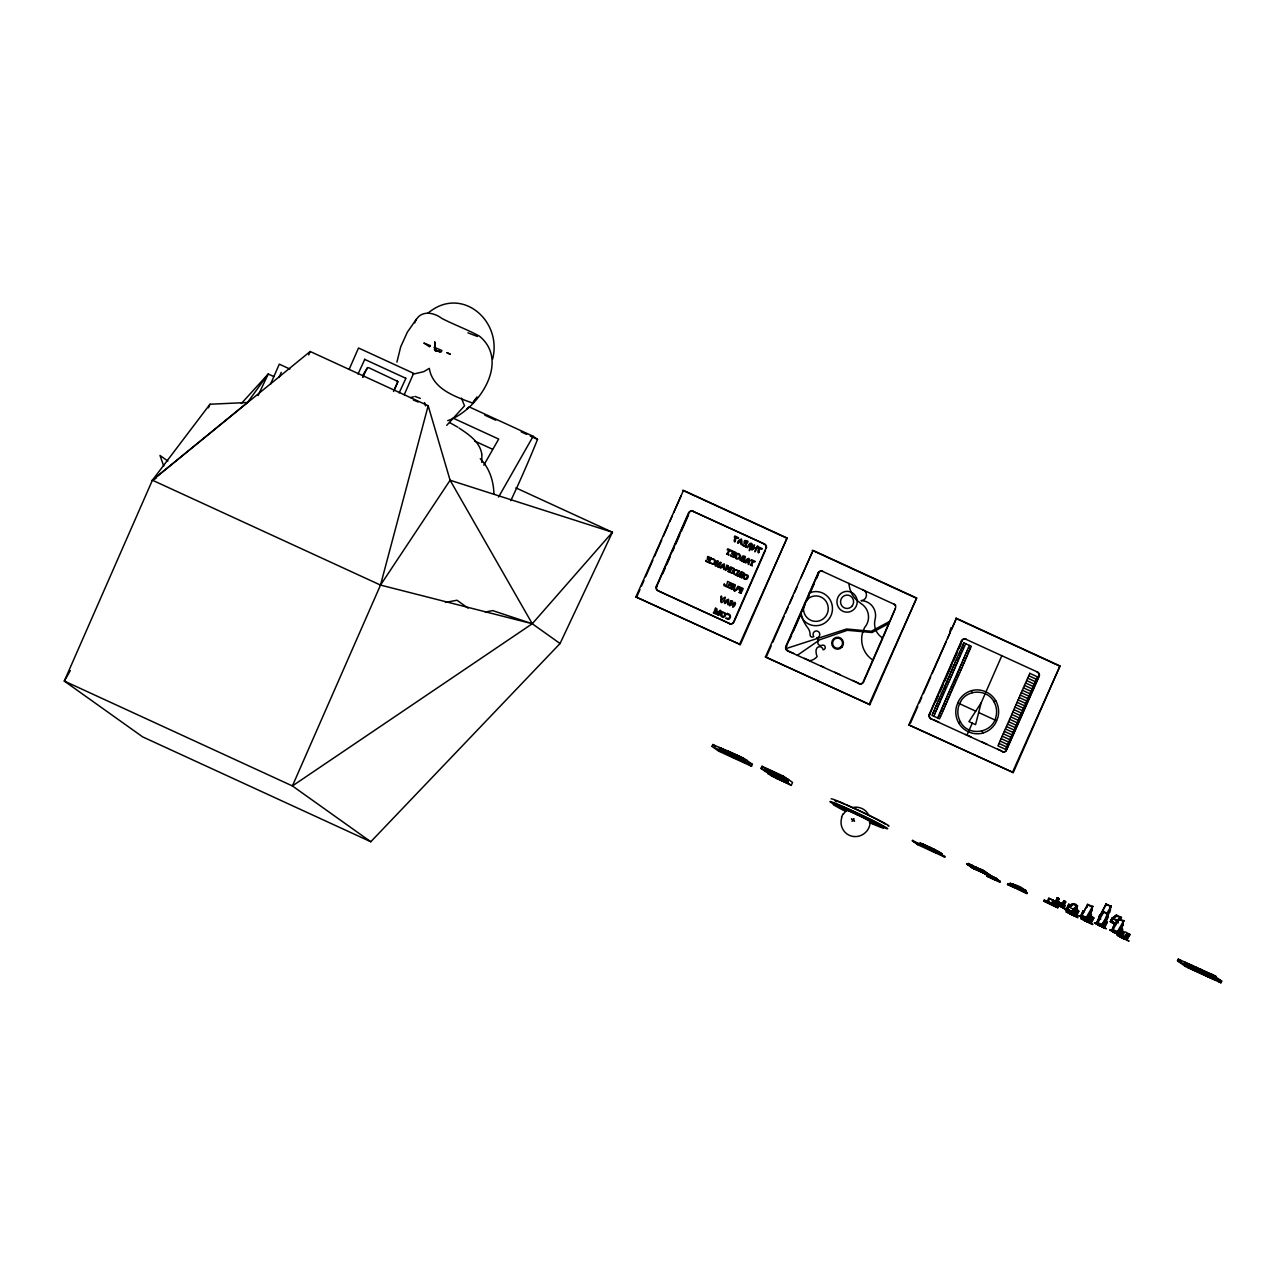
<?xml version="1.0" encoding="UTF-8"?>
<svg xmlns="http://www.w3.org/2000/svg" width="1286" height="1286" viewBox="0 0 1286 1286"><rect width="100%" height="100%" fill="white"/><g stroke="black" fill="none" stroke-linecap="round" stroke-linejoin="round"><path stroke-width="1.5" d="M803.605 606.638L803.509 609.966A12.747 12.41 -85.9 0 0 819.198 620.897A12.747 12.41 -85.9 0 0 827.027 603.086A12.747 12.41 -85.9 0 0 808.605 598.328L804.538 603.455M492.618 359.132C502.617 320.182 460.806 284.929 427.708 313.398M1066.962 909.507C1067.718 906.517 1073.408 900.345 1077.507 905.939M1067.251 909.572L1074.131 912.497M1066.866 910.456L1068.28 906.984L1072.363 904.733M1072.572 911.774L1072.878 911.018L1071.592 912.513L1073.874 914.089L1077.234 908.334L1074.453 914.057M1087.667 904.508L1081.14 916.548L1087.795 904.556M1082.394 917.095C1087.602 925.229 1096.637 901.984 1086.525 918.204M1087.409 916.95L1086.718 919.619L1090.319 914.073L1087.699 919.892L1086.927 919.506M1097.633 923.252L1103.533 912.224M1097.505 922.48L1097.199 923.364M1100.302 914.973L1099.884 915.953L1106.121 904.653M1102.038 924.779C1103.147 926.659 1102.086 925.679 1098.63 924.939M1102.922 924.457L1102.616 925.534L1103.083 924.152M1110.847 920.985L1113.129 921.708M1110.429 921.628L1111.988 918.156L1116.505 915.053L1112.165 918.429L1110.895 921.966L1111.715 919.394M1113.001 929.682C1110.107 933.749 1121.971 911.822 1117.936 921.242A4.485 0.964 -65.3 0 1 1118.032 922.818M1114.882 932.591C1122.871 934.07 1112.728 930.003 1113.017 930.373M481.784 462.381L481.864 454.553M397.133 380.801L397.776 381.878L393.5 391.491M1067.075 909.089L1072.315 911.887M1110.879 921.001L1111.554 920.069L1111.233 921.274M1117.1 932.784L1117.405 931.482M435.858 349.985C435.279 348.667 435.809 352.284 435.15 348.345L435.295 350.66L434.395 349.39M853.165 819.777L854.563 821.111L851.412 818.973L852.939 820.066L853.904 818.635L852.071 821.4M1086.172 917.706L1092.827 906.132L1091.846 908.784A4.774 1.029 -65.3 0 1 1091.878 910.745L1090.721 912.899L1091.557 910.954A4.485 0.964 -65.3 0 0 1091.541 909.106L1092.296 906.743M1106.33 920.069C1110.863 915.053 1095.254 935.131 1106.362 919.892M1102.697 913.783L1103.693 911.131L1097.151 922.367L1102.118 924.65L1108.628 913.414L1107.68 916.066A4.774 1.029 -65.3 0 1 1107.712 918.027L1107.407 918.365A4.485 0.964 -65.3 0 0 1107.375 916.388L1108.259 913.896L1102.022 924.988M1109.561 912.385L1109.995 911.629L1108.966 912.321M1105.944 903.962L1110.927 906.26L1109.963 908.816A4.485 0.964 -65.3 0 1 1109.995 910.665L1110.3 910.472A4.774 1.029 -65.3 0 0 1110.284 908.511M1121.649 927.286L1122.212 926.965M1122.951 923.091A4.774 1.029 -65.3 0 1 1122.967 925.052L1122.357 926.338L1122.662 925.373A4.485 0.964 -65.3 0 0 1122.63 923.396L1123.305 921.146M1069.695 911.887L1072.411 913.012L1067.991 910.89L1072.122 913.108M1072.62 910.504L1072.219 912.915L1070.772 912.513M1087.297 917.127L1087.217 917.979M1087.409 917.416L1086.927 917.4M1098.051 922.303L1096.685 924.071M1114.062 923.686C1111.49 923.187 1114.415 920.969 1111.088 921.242L1116.055 923.525M1116.312 916.018L1121.119 917.77L1119.801 920.004M1116.987 922.255L1115.476 923.959M1116.682 920.872L1121.456 917.336L1120.122 919.844M1110.991 920.053L1111.683 919.41L1111.249 920.824M1115.959 923.01L1116.328 921.789M1075.739 910.07A4.774 1.029 -65.3 0 0 1076.221 908.446L1077.62 905.907L1072.637 909.749M1100.318 914.507L1099.884 916.114L1103.227 911.372M1101.957 925.052L1102.423 925.759M1086.943 917.706C1088.679 919.554 1078.745 916.339 1084.468 918.831M1111.458 920.326L1110.268 921.564L1115.701 923.862M1112.76 929.505L1112.438 930.775M1121.874 926.804L1117.582 932.848L1118.354 931.643M397.76 382.055L394.464 389.674M396.924 362.105L400.685 346.866L407.308 332.254L416.326 319.266M1086.927 918.429L1086.188 921.403L1087.072 917.915M981.17 702.831L975.544 724.645L968.969 721.623L981.17 702.831L1001.858 655.651M370.786 841.751L292.404 785.939L380.511 585.082L428.174 405.733L310.199 351.496L152.407 480.208L64.3 681.066L142.666 736.894L370.786 841.751L560.053 643.53L612.425 532.243L515.895 487.876M1073.874 914.089L1066.399 910.118L1067.589 908.189M1072.058 911.292L1073.006 910.52M1086.204 917.497L1086.011 918.654L1084.725 918.075M1097.151 922.367L1097.617 923.509M1117.293 931.787L1117.212 933.138L1118.177 931.466M1067.734 908.993L1067.573 907.964M1087.088 918.3C1081.076 919.844 1082.989 911.211 1080.69 916.725L1088.245 920.535M1100.559 915.005L1100.687 914.362M1103.163 924.972L1103.002 924.152M1116.923 922.528L1116.65 921.789M1112.937 929.907L1118.868 918.654M1122.453 938.041L1124.398 931.964C1133.03 931.98 1116.409 946.223 1127.018 933.17M435.488 349.326L435.761 350.274M1122.935 923.091L1123.932 920.422L1117.389 931.675L1112.406 929.376M1075.048 911.147A4.485 0.964 -65.3 0 1 1074.566 912.176L1074.791 912.24A4.774 1.029 -65.3 0 0 1075.305 911.147M1082.137 915.294L1081.317 917.127L1083.053 910.729L1080.417 916.548C1096.508 924.489 1076.382 914.105 1085.271 919.056M1117.855 932.028L1117.421 933.073L1115.83 932.543M1116.103 922.158L1116.795 920.76M1081.912 915.31L1081.671 915.97M1105.301 906.212L1106.233 903.56L1099.851 915.937M1110.268 908.511L1111.265 905.858L1106.49 913.992M1116.168 916.323L1116.425 915.536M1117.791 933.845L1118.418 931.241L1116.987 933.411L1119.254 934.986L1111.779 931.016L1112.358 929.794M208.396 407.823L209.972 404.238L247.491 402.502L268.227 374.001L273.693 376.509M270.43 384.369L279.303 364.163L289.848 369.018M278.998 377.537L281.264 372.361M308.688 354.936L310.199 351.496M349.133 369.404L358.521 347.992L413.626 373.326L404.238 394.738M358.022 374.001L364.822 359.308M399.142 392.905L405.942 378.213M635.879 596.929L683.493 490.368L787.096 537.998L740.334 644.607L635.879 596.929L740.334 644.607M636.731 596.977L639.962 589.631M641.569 585.95L643.981 580.436M645.604 576.771L652.854 560.214M654.461 556.549L661.727 540.007M663.335 536.326L668.173 525.299M669.781 521.618L672.208 516.104M673.816 512.423L681.082 495.882M733.583 622.681A3.344 3.263 -85.9 0 1 729.709 623.63L657.95 590.804A3.344 3.263 -85.9 0 1 656.31 586.368L688.524 512.953A3.344 3.263 -85.9 0 1 692.832 511.265L764.607 544.091A3.344 3.263 -85.9 0 1 766.231 548.511M693.25 511.298A3.344 3.263 -85.9 0 0 688.942 512.985L656.744 586.4A3.344 3.263 -85.9 0 0 658.368 590.837L729.709 623.63M662.804 573.588L665.216 568.074M666.823 564.409L670.054 557.063M672.465 551.565L674.073 547.884M675.68 544.219L679.715 535.04M681.323 531.375L688.573 514.85M709.454 562.85L705.757 561.307C704.921 557.995 708.859 565.277 709.1 559.957C705.95 559.844 707.043 557.304 709.213 559.699L710.065 557.786L707.364 557.497L707.879 556.468L711.512 558.14M718.086 561.307C716.382 557.61 711.319 572.19 719.951 563.236L717.62 566.756M719.308 567.383L717.668 566.628M726.574 554.057L728.632 554.845M726.735 565.277L728.423 565.904M727.892 571.482L729.58 572.109M733.952 557.449L730.319 555.793C729.483 552.482 733.406 559.748 733.663 554.427C730.496 554.266 731.605 551.807 733.776 554.17L734.611 552.257L732.055 552.032L732.441 550.938L736.074 552.61L733.84 557.24M729.869 572.399L732.104 567.753M713.328 612.908L715.386 613.695M715.386 608.198L716.784 608.68L716.8 613.245L720.176 610.239C722.539 609.757 718.954 617.601 717.797 614.804M731.943 573.186L729.934 572.27M734.017 568.476L730.641 566.917L726.156 569.232L728.197 565.969M746.218 547.097C743.967 544.026 752.39 540.763 744.626 540.538L744.112 541.583L746.796 541.856L745.96 543.785C743.79 541.406 742.681 543.865 745.848 544.042C745.591 549.363 741.668 542.081 742.504 545.393L747.471 547.675C753.918 538.77 744.932 560.792 752.535 544.396C749.32 540.554 749.143 546.952 746.282 546.968M741.829 561.082L745.912 562.963L746.571 561.307L748.388 562.143M737.135 575.581C740.736 576.401 738.855 568.862 743.951 573.042M739.209 570.871L734.627 569.714A2.572 2.492 -85.9 0 0 733.808 570.405L733.165 572.559A2.347 2.283 -85.9 0 0 733.856 574.006L738.405 576.321L741.475 575.003L740.045 576.916M732.023 589.133L728.326 587.589C727.49 584.294 731.429 591.56 731.67 586.239C728.503 586.078 729.612 583.619 731.798 585.982L732.634 584.069L729.934 583.78L730.464 582.751L734.097 584.423L731.847 589.052M744.047 562.111C754.464 549.636 746.539 574.36 748.436 559.49L746.78 561.082L748.404 561.837M739.804 576.964L741.893 577.768M731.011 600.691L732.715 601.301M750.285 564.972L752.342 565.76M739.064 592.524L741.154 593.328M734.033 621.942L765.427 550.36M739.482 644.559L787.096 537.998M765.443 656.953L813.057 550.392L916.661 598.022L869.883 704.648L765.443 656.953L869.883 704.648M766.295 657.017L771.134 645.99M772.741 642.309L784.026 616.573M785.633 612.892L788.061 607.378M789.668 603.697L792.899 596.35M794.507 592.669L796.934 587.155M800.953 577.977L812.254 552.241M862.504 589.567L864.787 590.869A5.658 5.498 -85.9 0 1 861.041 600.675A14.918 14.516 -85.9 0 1 875.107 619.322A16.686 16.236 -85.9 0 0 875.252 628.34L876.634 631.699A16.686 16.236 -85.9 0 0 882.839 638.065L863.581 681.966A3.344 3.263 -85.9 0 1 859.273 683.654L787.498 650.829A3.344 3.263 -85.9 0 1 785.875 646.408L818.073 572.977A3.344 3.263 -85.9 0 1 822.397 571.289L822.815 571.322A3.344 3.263 -85.9 0 0 818.507 573.009L786.293 646.44A3.344 3.263 -85.9 0 0 787.932 650.861M789.942 639.126L791.549 635.445M793.173 631.78L800.406 615.255M802.03 611.589L805.245 604.243M806.852 600.578L809.264 595.064M810.871 591.399L814.102 584.053M816.514 578.555L818.121 574.874M859.273 683.654L858.855 683.622A3.344 3.263 -85.9 0 0 863.163 681.934L895.361 608.519A3.344 3.263 -85.9 0 0 893.738 604.082L822.397 571.289M883.562 636.425L895.361 608.519M869.031 704.583L916.661 598.022M908.816 724.886L956.43 618.325L1060.018 665.955L1013.255 772.564L908.816 724.886L1013.255 772.564M910.472 723.102L917.722 706.561M919.329 702.879L921.757 697.366M923.364 693.684L930.63 677.143M932.237 673.478L945.949 642.228M947.557 638.547L949.968 633.034M951.592 629.352L956.43 618.325M1006.215 750.96A3.344 3.263 -85.9 0 1 1002.646 751.587L930.871 718.761A3.344 3.263 -85.9 0 1 929.248 714.325L961.446 640.91A3.344 3.263 -85.9 0 1 965.77 639.222L966.188 639.255A3.344 3.263 -85.9 0 0 961.88 640.942L929.665 714.357A3.344 3.263 -85.9 0 0 931.305 718.794M935.726 701.545L938.153 696.031M939.761 692.366L942.976 685.02M944.583 681.355L951.833 664.83M953.44 661.165L957.475 651.986M959.083 648.321L961.494 642.807M933.813 716.238L965.641 643.691M937.607 717.99L969.435 645.427M966.976 735.19L972.264 723.134M1006.536 749.867L1038.734 676.436A3.344 3.263 -85.9 0 0 1037.111 672.015L1037.529 672.048A3.344 3.263 -85.9 0 1 1039.168 676.468L1006.536 749.867A3.344 3.263 -85.9 0 1 1002.212 751.554L1002.646 751.587M1012.403 772.516L1060.018 665.955M435.713 349.905L435.311 350.628L441.178 351.946L441.87 350.483L434.17 347.22M1072.476 911.581C1073.247 914.973 1061.786 906.485 1072.604 913.076L1076.077 907.514C1074.099 914.812 1070.466 915.616 1075.241 907.707L1076.945 908.752L1075.241 907.707M1081.574 915.793L1080.851 916.789M258.1 395.525L268.227 374.001L241.302 403.563M711.962 746.394L712.846 744.514L745.735 759.624L752.374 764.366L751.49 766.247L718.601 751.12L711.962 746.394L744.835 761.521L751.49 766.247M744.835 761.521L745.735 759.624M761.007 768.385L761.987 766.295L783.158 776.021L787.611 779.187L786.614 781.277L765.443 771.552L761.007 768.385L782.177 778.126L786.614 781.277M773.513 773.931L784.026 779.605L768.305 772.661L769.285 770.571L771.52 771.68M775.796 775.86C784.251 779.171 765.17 771.6 772.066 773.449M771.761 774.076L774.156 774.429M776.696 778.544L770.844 775.378L788.013 783.479L776.696 778.544L777.387 777.082M777.757 776.84L778.737 776.39L776.262 775.072L777.226 775.362M787.579 783.399L787.98 782.547L777.082 777.708L778.914 777.58M778.062 776.214L781.711 777.516M782.177 778.126L783.158 776.021M780.57 779.123L788.27 781.92M788.431 779.509L792.578 782.467L791.195 785.392L787.048 782.435L788.431 779.509L779.734 775.506M843.359 809.698L843.857 808.653L847.072 810.325L846.574 811.37L841.173 808.46L840.144 807.753L840.851 806.563L842.282 807.013L841.639 808.733M840.594 808.058L841.076 807.013L845.77 809.167M844.355 809.071L844.854 808.026L851.107 811L840.144 807.753M847.876 810.566L856.749 814.585L857.248 813.524M866.041 819.021L866.539 817.976L864.497 817.237L876.779 823.747L872.776 822.284L872.278 823.345L876.489 824.664L861.507 816.819L862.006 815.774L876.988 823.619L869.095 820.42M870.059 821.031L870.558 819.986L867.455 818.716M873.274 822.718L873.773 821.674L869.818 819.954M874.85 824.342L875.493 822.638L871.072 820.661M939.359 852.457L944.712 857.119L917.995 844.822L912.337 840.803L941.432 853.679M917.995 844.822L912.642 840.176M924.521 845.834L921.387 844.532L935.999 851.461L928.203 846.51L931.98 849.467L942.14 853.888L919.361 843.873L937.526 853.148L933.073 851.461L919.506 843.986M921.708 844.613L922.11 843.777M927.56 847.667L926.917 846.156M934.359 850.432L934.745 849.58L927.785 846.445M938.185 851.348L942.043 854.097M938.941 851.895L928.106 846.718M944.712 857.119L939.069 853.084L939.6 852.071M940.195 852.779L919.86 842.828L924.634 845.465M966.686 863.983L984.224 871.522L966.686 863.983L972.12 867.857L994.689 877.936M968.262 863.485L975.624 868.404L968.262 863.485L967.763 864.53L972.827 868.13L998.29 879.849M968.985 865.092L969.483 864.047M970.174 865.639L970.657 864.594L977.473 868.87M972.168 865.285L971.669 866.33M972.12 867.857L989.657 875.412M973.02 866.555L974.225 866.86L973.293 866.459M980.752 871.249L976.058 867.343L972.2 866.169M972.827 868.13L973.325 867.085M974.049 868.709L974.547 867.648M975.142 867.214L981.829 870.686M975.656 868.179L976.058 867.343M975.238 869.24L975.929 867.777M977.296 868.757L976.653 869.883M978.807 868.516L976.01 867.487M979.482 869.915L979.98 868.87L981.475 869.561L992.808 877.647L992.326 878.692L987.198 874.512L994.383 879.64L995.251 877.679L999.897 881.649M979.98 869.995L980.061 868.934L994.576 879.222M980.671 870.767L981.475 869.561M981.829 872.021L985.848 874.464L986.539 873.162L985.044 872.471L984.626 873.58M982.166 871.152L982.649 870.108L983.886 870.67L988.95 874.271L988.452 875.316M982.97 871.779L983.886 870.67M984.015 871.651L982.986 870.895L984.835 872.021M985.751 874.4L986.249 873.355L987.744 874.046L987.069 876.313L1000.138 881.81M986.266 874.464L999.704 880.846M987.262 874.834L987.712 873.708L982.649 870.108M989.255 876.264L989.802 874.978L996.57 879.367L989.802 874.978M990.284 876.12L989.255 875.38L990.381 875.911M991.313 875.67L990.815 876.73L991.393 875.734M991.233 876.907L990.734 877.952M992.165 876.939L993.531 876.875M992.342 877.068L993.371 877.261M993.499 879.27L979.964 869.143L972.152 865.542M996.136 878.306L991.297 875.943M995.878 880.331L996.441 879.158M996.586 878.627L992.696 876.763M1024.106 891.487L1009.462 884.43C1011.986 882.26 1026.951 889.092 1025.151 891.889M1009.462 884.43L1010.571 883.209M1010.105 884.848L1010.057 883.177M1009.976 884.463L1011.021 884.864L1011.616 883.611M1011.117 885.411L1011.712 884.157L1010.683 883.578M1011.021 884.864L1012.516 885.491L1013.111 884.238L1017.547 886.633M1012.645 886.199L1013.239 884.945M1012.516 885.491L1014.349 886.311L1014.943 885.057M1014.349 886.311L1016.406 887.244L1017.001 885.99M1025.681 892.05L1018.544 888.24L1019.139 886.986M1018.721 889.124L1019.3 887.87M1020.618 889.237L1021.197 887.983M1020.762 890.057L1021.357 888.803L1026.276 890.78M1022.466 890.169L1023.061 888.915M1023.994 890.957L1024.588 889.703M1025.087 891.552L1025.681 890.298M1049.553 902.788L1047.206 901.406L1048.685 898.255L1055.549 901.422L1048.685 898.255M1047.206 901.406L1048.186 901.663L1049.665 898.528M1057.253 898.142L1058.941 899.171L1057.253 898.142L1054.166 905.055L1051.627 903.254L1053.105 900.104M1054.07 904.556L1057.381 897.628L1059.246 898.769L1056.529 904.54L1055.758 904.171L1058.249 898.85M1058.073 897.933L1055.356 903.704M1057.381 897.628L1058.555 898.448L1055.758 904.171M1063.827 901.164L1065.531 902.193L1063.827 901.164L1061.255 906.405L1063.956 900.65L1061.898 906.984L1057.028 904.749L1057.783 903.367L1056.642 902.756L1057.494 901.357L1062.541 904.058M1058.426 902.033L1057.43 901.486L1062.059 903.608M1058.683 904.106L1058.073 905.392L1063.924 908.334L1065.081 905.505L1063.795 904.846L1065.017 905.617M1059.455 902.836L1060.693 903.608M1064.519 901.486L1061.947 906.726M1063.104 907.562L1062.332 907.193L1064.84 901.888M1062.413 907.241L1065.13 901.47L1063.956 900.65M1062.943 907.627L1065.821 901.791L1064.647 900.972M1068.666 904.685L1070.37 905.73L1068.666 904.685L1066.078 909.941L1068.795 904.171L1066.866 910.311M1070.177 912.24L1068.65 910.761L1071.752 912.144M1070.225 910.568L1068.875 913.446L1070.933 910.89M1071.945 914.7L1070.129 913.751L1074.421 915.359L1069.566 913.767M1071.881 912.851L1072.653 911.501M1074.373 915.712L1069.775 913.221L1072.09 914.201M1076.189 910.167L1072.813 914.523M1074.003 913.687L1076.253 908.43M1073.505 915.536L1070.82 913.751M1077.009 909.877L1078.166 910.713L1076.141 916.789L1078.858 911.035L1077.7 910.199L1074.228 915.761L1072.62 914.925M1077.7 910.199L1074.983 915.97M1082.812 918.236L1080.77 916.564M1085.046 918.702L1086.783 919.619L1084.002 917.931M1084.693 916.918L1083.407 919.86M1087.024 921.242L1089.338 922.223L1083.809 920.31M1087.024 921.065L1084.5 920.487L1089.146 922.625L1092.618 917.063L1089.29 922.56M1086.107 921.323L1084.693 920.085M1088.085 920.342L1091.493 914.893L1088.776 920.663M1087.747 921.387L1089.146 922.625M1086.863 921.564L1085.062 920.615L1088.776 921.966M1091.927 916.741L1093.791 917.882L1091.075 923.653L1090.303 923.284L1093.486 918.3L1091.798 917.256M1090.383 923.332L1093.791 917.882M1100.318 915.616L1099.128 916.436L1100.527 914.282M1099.739 916.838L1100.109 915.246L1099.128 916.436M1096.926 924.136L1098.871 917.995L1096.154 923.766L1102.215 926.836M1097.89 921.773L1096.524 924.007L1104.079 927.817M1096.99 924.329L1097.697 922.528M1098.019 924.763L1098.935 924.586M1098.646 925.502L1098.067 924.763L1100.286 925.695M1101.266 925.663L1103.501 927.158L1106.137 921.339L1102.665 926.901L1098.678 925.325M1105.446 921.017L1106.603 921.853L1103.822 927.56M1104.594 927.929L1107.294 922.158L1106.137 921.339M1115.959 924.714L1112.133 922.528M1111.94 931.08L1114.158 925.02L1111.442 930.791L1117.55 933.7L1115.573 933.138M1112.261 931.353L1114.03 925.534M1114.624 923.541L1115.589 924.216L1116.666 922.014M1112.406 931.418L1112.985 930.196M1114.415 932.189L1113.322 931.771L1118.145 933.523L1114.223 931.627L1115.669 932.864M1113.901 932.527L1111.86 930.855M1117.229 933.7L1121.424 928.363L1118.707 934.134L1120.604 928.572L1122.308 929.601L1119.881 934.954L1122.598 929.199L1120.733 928.042M1119.109 934.584L1122.308 929.601M1119.19 934.649L1122.598 929.199M1118.9 936.176L1121.537 930.357L1123.385 931.498L1120.685 937.269L1125.33 939.262L1128.803 933.7L1126.086 939.455M1122.228 930.678L1119.511 936.433M1121.537 930.357L1122.694 931.177L1119.913 936.899L1125.523 938.86L1120.878 936.722L1122.292 937.96M1123.932 938.024L1125.33 939.262M1124.607 939.037L1121.633 937.012M1129.976 934.52L1126.568 939.97L1129.976 934.52L1128.111 933.379M1177.494 960.835L1210.544 975.929L1211.332 974.258L1212.939 975.013L1221.668 981.073L1220.88 982.793L1185.499 966.509L1177.494 960.835L1178.281 959.115L1215.527 976.09L1215.447 978.26M1179.149 961.494L1179.937 959.822M1185.306 966.413L1186.094 964.725M1187.814 967.667L1188.602 965.979M1198.665 970.448L1214.772 979.578L1189.293 967.86L1190.08 966.188M1191.64 969.355L1192.508 965.497L1193.215 966.011M1193.762 970.158L1195.337 966.815L1196.044 967.313M1200.208 971.091L1200.995 969.403L1201.703 969.917M1206.686 976.106L1207.474 974.418M1207.393 976.604L1208.261 972.746M1209.563 974.74L1209.178 975.576L1183.683 963.857L1189.293 967.86M1210.319 977.762L1211.894 974.418L1212.602 974.917M1211.026 978.276L1211.814 976.604L1210.544 975.929M1213.839 975.511L1213.052 977.183L1211.894 976.572M1214.659 979.948L1215.527 976.09M1219.208 982.102L1219.996 980.414L1221.7 981.105M841.494 817.108L843.198 813.652M367.057 368.134L362.829 377.377C361.575 374.692 369.468 366.365 367.539 367.571M483.793 465.21L498.679 439.073L453.058 418.095M498.566 497.055L533.16 436.292L469.551 407.051M70.296 670.633L64.3 681.066L292.404 785.939L532.259 623.742L612.425 532.243L450.1 480.241L428.174 405.733M1112.519 929.505L1113.354 929.103M1103.517 922.158L1101.105 926.29L1103.613 922.223M414.751 322.85C419.316 309.91 433.012 311.63 442.03 318.542C454.28 324.795 467.3 329.521 479.373 336.096C510.896 361.864 477.604 410.395 447.737 420.651M1116.28 922.673L1116.2 923.444M209.972 404.238L152.407 480.208L380.511 585.082L450.1 480.241L532.259 623.742L560.053 643.53M435.697 350.483L440.198 351.705L435.472 350.628M477.026 396.924L472.637 403.241L475.868 398.596M1071.254 906.116L1072.653 903.656M1071.238 906.421L1072.219 905.006M1106.217 916.548L1109.207 912.224M1115.107 917.85L1116.103 916.452M1081.494 916.211L1081.767 916.243M1069.663 911.806L1069.261 911.26M446.74 425.345L464.519 405.846L461.465 398.21M413.401 400.042L418.223 402.036M1102.906 924.923L1102.263 926.981M466.786 408.916L468.699 407.067M472.798 403.161C456.401 397.02 432.691 389.594 429.299 368.359L423.817 371.638L412.935 374.194M155.799 478.312L152.407 480.208L247.491 402.502M797.449 655.233L819.938 639.689L847.361 630.301L872.069 632.519L889.317 623.308M845.449 808.942L840.642 806.692L845.079 808.99M152.407 480.208L155.751 478.07M1090.303 916.661L1087.667 921.901M1115.171 932.607L1117.47 933.861M958.697 722.989A22.007 21.428 -85.9 0 1 956.495 706.303L958.617 700.983A22.007 21.428 -85.9 0 1 971.605 690.63C980.8 688.058 991.008 692.431 995.734 700.709A22.007 21.428 -85.9 0 1 997.92 717.395L995.798 722.716A22.007 21.428 -85.9 0 1 982.825 733.068C973.615 735.624 963.407 731.252 958.697 722.989L960.481 721.912M993.933 701.786L995.734 700.709M774.831 774.751L772.404 774.22L773.159 774.638M890.33 621.009L871.345 631.281L846.638 628.999L786.1 648.578M1112.326 930.839L1113.178 930.164M1188.907 965.352L1187.573 965.014M949.679 631.796L951.061 627.664L951.849 628.324M809.055 593.087L813.218 591.785A17.088 16.638 -85.9 0 1 831.383 614.676A17.088 16.638 -85.9 0 1 802.946 619.482L800.31 614.483M410.684 397.583L413.578 396.811M809.505 660.779L810.534 660.538A11.51 11.204 -85.9 0 0 817.124 656.471A12.41 12.072 -85.9 0 1 816.128 649.848A3.617 3.52 -85.9 0 1 823.12 649.784A2.347 2.283 -85.9 0 0 825.178 646.858A2.347 2.283 -85.9 0 0 822.011 645.331A3.086 3.006 -85.9 0 1 818.009 641.264L818.121 640.942A2.556 2.492 -85.9 0 0 816.658 637.84A3.44 3.36 -85.9 0 0 819.664 633.5A3.44 3.36 -85.9 0 0 814.938 631.313A3.44 3.36 -85.9 0 0 813.781 636.522A2.267 2.202 -85.9 0 1 810.067 634.818A10.642 10.352 -85.9 0 0 807.753 627.809A33.259 32.375 -85.9 0 1 801.033 612.827M445.422 602.427L456.996 600.24L468.072 608.133M485.272 612.007L492.683 610.593L532.259 623.742L380.511 585.082M1110.895 906.325L1105.88 904.556M1068.746 911.147L1071.752 912.272M1061.754 903.495L1060.918 906.292L1061.898 906.984M692.832 511.265L764.607 544.091M818.073 572.977L818.925 573.042M656.31 586.368L657.162 586.432M893.738 604.082L894.156 604.115A3.344 3.263 -85.9 0 1 895.699 605.577M961.446 640.91L962.298 640.975M785.875 646.408L786.727 646.456M787.498 650.829L793.703 653.352M929.248 714.325L930.1 714.389M930.871 718.761L931.723 718.81M1197.845 969.419L1196.961 969.29M1206.975 973.727L1188.039 965.85M1069.245 910.263L1067.412 909.877M742.07 561.034L743.501 559.121L740.431 560.439C738.389 559.731 742.472 558.671 742.327 556.115C748.339 555.616 743.613 558.638 743.742 561.789M738.968 570.92L736.958 575.501M743.726 573.09L741.717 577.687M726.799 554.009L729.226 549.829L727.201 549.894L727.747 548.784L731.605 550.553C731.509 551.34 727.249 550.488 728.455 554.78M750.51 564.908L752.937 560.728L750.911 560.792L751.474 559.683L755.316 561.452C755.22 562.239 750.96 561.387 752.165 565.679M717.926 561.243L715.884 564.506L720.369 562.207C723.536 562.464 717.138 565.197 719.147 567.303M728.117 571.434L730.239 567.962L725.417 570.437L726.895 565.358M732.49 601.366L730.448 604.629L734.933 602.33C737.634 604.404 728.953 611.606 734.515 603.375L729.58 605.786L731.187 600.755M713.553 612.859L715.563 608.262M717.974 614.885L720.192 611.171L716.479 614.354L716.447 609.435L715.209 613.615M711.287 558.188L709.277 562.77M435.118 348.313L434.732 341.819L435.198 349.728L434.363 347.831M733.792 568.525L731.782 573.122M739.289 592.476L740.8 590.467C738.003 590.515 739.129 587.975 740.929 590.161L741.765 588.265L739.321 588.104L739.707 586.995L743.212 588.618L740.977 593.248M1087.04 919.233L1086.429 919.699M1114.223 931.627L1114.914 932.639L1113.403 931.852M719.372 748.098L746.073 760.589M745.446 760.026L747.005 760.428L719.34 747.487L721.494 748.838M731.863 567.64L730.705 567.721L729.419 572.029M919.345 844.516L928.106 848.294M1114.978 932.848L1113.242 931.932L1114.415 932.575M1085.448 920.374L1088.76 921.998M1098.646 924.907L1100.816 926.129M1088.438 922.255L1086.863 921.387M1114.078 931.611L1115.83 932.366M1117.389 933.234L1114.078 931.659M1194.951 968.519L1193.81 967.972A139.386 5.594 25.2 0 0 1187.557 964.998L1186.094 964.452A219.343 8.809 25.2 0 1 1192.283 967.458L1210.431 976.315M767.501 770.941C763.964 770.025 774.268 774.381 767.501 770.941L770.635 772.452M782.644 777.853L778.802 776.294M782.451 778.271L781.502 777.934M415.008 396.426L420.297 398.355M467.927 332.833L477.524 336.498M766.135 768.514L785.023 777.644L783.094 776.969M765.636 769.575L766.906 770.057M742.504 758.708L744.128 759.335M1187.492 965.465L1195.321 968.663L1193.408 967.715M846.654 809.167L848.519 809.907M1024.894 891.954L1027.401 892.773L1007.726 883.578L1027.016 893.609L1007.324 884.43L1016.647 888.288M936.674 852.216L928.781 848.744M1017.805 886.97L1024.299 889.976L1022.515 888.706M1113.531 932.012L1114.962 932.43M1101.443 926.627L1103.999 927.978M786.502 779.477L787.98 780.088M782.595 778.014L778.56 776.278M772.098 773.127L770.394 772.516L771.166 772.982M1019.943 887.517L1015.715 885.556M869.256 820.806L872.776 822.284L870.317 821.031M1210.512 975.881L1196.398 969.724A72.659 2.91 25.2 0 1 1188.521 966.188M1114.64 923.959L1115.734 924.232M768.803 771.471L772.484 773.095M926.049 845.4L921.789 843.696L924.827 845.449M925.952 845.609L922.11 844.018L925.84 845.674M1050.63 903.447L1058.282 906.726L1044.055 899.991L1048.797 902.579M1211.251 976.428L1205.062 973.695A65.039 2.604 25.2 0 1 1199.854 971.364A65.264 2.62 25.2 0 1 1195.755 969.515M848.358 809.521L852.586 811.402M727.844 753.869L718.167 750.011L745.816 762.936L731.396 755.509M1022.933 891.118L1018.078 888.915M1115.267 924.039L1113.371 923.139M1083.246 918.059L1085.529 919.12M770.7 771.777L772.677 772.677M1100.06 925.116C1095.993 923.461 1105.88 927.978 1100.543 925.341M734.965 754.641L745.044 759.463M930.292 848.069L936.385 850.625L934.745 849.58M773.047 773.561L774.124 774.043M855.962 813.186L857.633 813.942M926.611 846.783L927.704 847.281M682.641 490.304L786.244 537.934M812.205 550.344L915.809 597.958M955.578 618.261L1059.166 665.891M364.485 359.292L405.604 378.197M484.822 415.169L495.721 420.184M521.168 431.871L526.617 434.379M530.25 436.05L537.532 439.394A259.965 56.214 -65.3 0 1 510.783 500.672M965.77 639.222L1037.529 672.048M368.535 367.603L397.695 381.379M741.218 542.531L739.595 541.792L741.266 540.2C739.723 546.743 743.099 545.794 741.492 538.979C736.299 540.345 736.991 545.859 739.386 542.017L741.218 542.853M962.667 645.234L964.58 646.102M968.374 647.855L970.287 648.723M1028.72 675.729L1036.323 679.233M961.606 647.646L963.519 648.514M967.313 650.266L969.226 651.15M1027.659 678.156L1035.262 681.644M960.546 650.057L962.458 650.941M966.252 652.693L968.165 653.561M1026.598 680.567L1034.201 684.072M959.485 652.484L961.398 653.352M965.191 655.104L967.104 655.973M1025.537 682.979L1033.14 686.483M958.424 654.895L960.337 655.78M964.13 657.532L966.043 658.4M1024.476 685.406L1032.079 688.894M957.363 657.323L959.276 658.191M963.069 659.943L964.982 660.811M1023.415 687.817L1031.018 691.321M956.302 659.734L958.215 660.618M962.008 662.354L963.921 663.238M1022.354 690.244L1029.957 693.733M474.63 441.018L492.409 449.184M955.241 662.161L957.154 663.029M960.947 664.782L962.86 665.65M1021.293 692.656L1028.896 696.16M954.18 664.573L956.093 665.457M959.886 667.193L961.799 668.077M1020.232 695.083L1027.835 698.571M953.119 667L955.032 667.868M958.826 669.62L960.738 670.488M1019.171 697.494L1026.775 700.999M952.058 669.411L953.971 670.295M957.765 672.031L959.678 672.916M1018.11 699.922L1025.714 703.41M723.841 567.351L722.234 566.612L723.889 565.02C722.346 571.402 725.642 570.936 724.243 563.847C718.906 565.197 719.581 570.711 722.009 566.837L723.841 567.673M950.997 671.839L952.91 672.707M956.704 674.459L958.617 675.327M1017.049 702.333L1024.653 705.837M949.936 674.25L951.849 675.118M955.643 676.87L957.556 677.754M1015.988 704.76L1023.592 708.248M948.875 676.677L950.788 677.545M954.582 679.297L956.495 680.165M1014.927 707.171L1022.531 710.676M947.814 679.088L949.727 679.956M953.521 681.709L955.434 682.577M1013.866 709.599L1021.47 713.087M946.753 681.5L948.666 682.384M952.46 684.136L954.373 685.004M1012.805 712.01L1020.409 715.514M945.692 683.927L947.605 684.795M951.399 686.547L953.312 687.415M1011.744 714.421L1019.348 717.926M944.631 686.338L946.544 687.222M950.338 688.958L952.251 689.843M1010.683 716.849L1018.287 720.337M943.57 688.766L945.483 689.634M949.277 691.386L951.19 692.254M1009.623 719.26L1017.226 722.764M942.509 691.177L944.422 692.061M948.216 693.797L950.129 694.681M1008.562 721.687L1016.165 725.175M941.448 693.604L943.361 694.472M947.155 696.224L949.068 697.092M1007.501 724.098L1015.104 727.603M957.845 702.944L975.752 711.174M978.678 712.508L996.586 720.755M940.387 696.015L942.3 696.899M946.094 698.636L948.007 699.52M1006.44 726.526L1014.043 730.014M939.343 698.443L941.239 699.311M945.033 701.063L946.946 701.931M1005.379 728.937L1012.982 732.441M728.133 602.764L726.51 602.009L728.181 600.417C726.67 606.831 729.901 606.317 728.535 599.244C723.246 600.449 723.841 606.188 726.301 602.234L728.133 603.07M938.282 700.854L940.179 701.722M943.972 703.474L945.885 704.358M1004.318 731.364L1011.921 734.853M937.221 703.281L939.118 704.149M942.911 705.901L944.824 706.77M1003.257 733.776L1010.86 737.28M936.16 705.692L938.057 706.561M941.85 708.313L943.763 709.197M1002.196 736.203L1009.799 739.691M935.099 708.104L936.996 708.988M940.789 710.74L942.702 711.608M1001.135 738.614L1008.738 742.118M934.038 710.531L935.935 711.399M939.728 713.151L941.641 714.019M1000.074 741.041L1007.677 744.53M932.977 712.942L934.874 713.826M938.667 715.579L940.58 716.447M999.013 743.453L1006.616 746.957M804.409 658.271L809.762 660.731M820.468 665.65L824.021 667.289M834.727 672.208L840.08 674.668M852.57 680.407L857.923 682.866M933.507 719.63L938.86 722.105M965.609 734.402L970.962 736.862M981.668 741.781L987.021 744.24M997.727 749.159L1001.28 750.799M1116.409 915.102L1121.521 917.465M1087.506 904.251L1092.746 906.662M1103.34 911.533L1108.58 913.928M1118.611 918.542L1123.851 920.953M1087.458 904.83L1092.135 906.984M1103.292 912.112L1107.969 914.266M1118.547 919.136L1123.482 921.387M1111.988 918.156L1116.971 920.454M1112.165 918.429L1116.843 920.583M1072.428 904.106L1077.121 906.26M1116.039 924.554L1112.904 923.123M1069.968 905.006L1068.795 904.171M1083.616 911.565L1083.921 911.967M1122.099 931.193L1122.405 931.594M1128.674 934.215L1128.979 934.617M1068.119 906.726L1073.103 909.009L1077.218 906.212L1075.916 908.607A4.485 0.964 -65.3 0 1 1075.562 909.813M722.041 748.95L721.35 748.323L743.774 758.226M771.053 771.52L776.262 773.915M1056.642 902.756L1062.413 905.505M782.306 776.76L787.611 779.187M1216.235 976.588L1184.47 962.185L1188.682 965.175M1081.301 915.085L1086.284 917.384M747.182 761.971L752.374 764.366M1112.824 930.132L1118.177 932.591M969.387 864.256L970.56 864.803M981.379 869.77L982.552 870.317M1023.367 889.333L1019.476 887.533M1185.901 963.857L1210.046 975.077M1014.911 885.652L1017.499 886.842M1195.546 968.696L1206.461 973.711M1211.396 976.042L1208.711 974.466M987.712 873.708L988.95 874.271M1211.589 976.524L1213.759 977.73L1212.73 977.617M1216.508 978.823L1219.996 980.414M739 759.672L724.661 753.017L739.321 759.93L738.502 759.367M984.867 872.631L970.657 864.594M1048.186 901.663L1051.627 903.254M1066.078 909.941L1071.752 912.594M1200.754 972.039L1201.847 972.602M1210.801 976.653L1211.894 977.231M986.233 873.628L983.211 872.583M1215.174 978.742L1189.679 967.024L1185.017 963.696L1189.003 965.561M787.048 782.435L767.935 773.658L791.195 785.392M871.86 821.159L876.538 823.313M912.337 840.803L939.069 853.084M996.2 879.431L1000.106 881.231M1190.932 968.856L1213.952 979.434M923.637 846.654L945.001 856.476M986.828 876.152L999.929 882.228M1114.046 923.252L1112.679 922.834M1084.452 918.413L1082.555 917.69M1190.338 966.043L1186.48 964.259M1196.141 968.744L1198.086 969.66M1014.959 885.379L1013.127 884.382M779.38 777.435L780.361 777.885M929.103 847.169L934.649 849.789L929.698 847.345M928.813 847.795L931.048 848.84M1198.954 970.223L1200.947 971.155M1190.997 966.493L1192.99 967.426M1016.406 887.244L1018.544 888.24M840.69 806.66L845.481 808.91M1206.59 973.647L1205.85 973.293A178.674 7.169 25.2 0 0 1201.96 971.477M1208.92 974.901L1202.94 972.087M775.217 774.558L773.047 773.416M1185.467 964.002L1187.557 964.998M1195.691 968.792L1197.491 969.644M1191.366 966.75L1185.242 963.857M856.749 814.585L861.507 816.819M1113.547 923.235L1114.56 923.702M1209.708 975.431L1201.558 971.573M1084.725 918.252L1083.439 917.625M772.597 773.416L774.719 774.413M778.625 778.207L779.589 778.673M1196.527 969.419L1193.537 967.972M1192.251 967.345L1185.805 964.259M1202.105 971.927L1210.271 975.865M774.654 774.654L775.924 775.297M774.268 774.67L771.954 773.658C795.407 784.589 750.606 763.305 768.305 772.661M1015.104 885.861L1017.178 886.858M1186.785 964.95L1190.691 966.847A59.092 2.379 25.2 0 1 1194.485 968.712L1201.671 972.28M783.399 780.329L787.98 782.547M1099.787 925.679L1098.758 925.164M1100.88 925.968L1101.845 926.643M930.807 848.808L937.462 852.232M776.905 774.654L778.882 775.619M776.712 775.088L782.467 778.062M783.56 777.387L788.511 779.927M870.96 821.143L875.332 823.297M731.171 752.84C717.829 746.041 740.286 756.891 739.868 756.425M778.255 775.796L783.11 778.207L782.611 779.252L784.299 780.104M768.787 771.616L771.021 772.725M1116.361 933.089L1117.952 933.925M1098.212 924.361L1099.819 925.197L1098.308 925.132M1085.255 918.799L1086.847 919.635M1082.314 917.545L1083.809 918.333M1068.152 910.536L1069.743 911.372M1070.997 912.24L1072.604 913.076M1069.582 913.639L1071.174 914.475M780.57 776.487L782.66 777.644M772.42 774.542L773.674 775.217M767.453 769.623L765.491 768.465M766.97 770.668L764.993 769.51M449.698 422.612L457.816 427.193M719.678 748.581L721.189 749.465M459.086 428.061C468.57 434.363 479.807 441.741 481.768 453.926M533.16 436.292L537.532 439.394M1211.364 974.901L1215.559 977.89M1212.409 976.765L1220.912 982.793M1212.103 976.878L1212.939 977.473M1209.387 976.074L1210.206 976.46M1208.535 975.688L1207.715 975.302M1206.863 974.917L1206.043 974.531M1204.371 973.775L1205.191 974.145M1202.699 973.004L1203.519 973.373M1200.159 971.83L1199.34 971.46M1197.684 970.689L1198.504 971.075M1196.816 970.303L1195.996 969.917M1195.144 969.531L1194.324 969.146M1192.652 968.374L1193.472 968.76M1178.281 959.163L1181.4 961.381M1110.348 921.403L1112.39 923.075M1098.871 917.995L1100.72 919.136M1089.628 913.751L1091.493 914.893M1117.212 933.314L1119.334 934.826M1075.369 907.193L1077.234 908.334M1088.165 920.696L1086.365 919.442M1058.667 902.274L1057.88 901.711M1063.024 907.498L1063.924 908.334M1056.047 904.042L1057.028 904.749M989.706 875.203L994.769 878.804M983.935 872.808L987.23 875.316M966.879 863.565L973.02 867.712M761.987 766.295L764.961 768.401M712.846 744.514L715.498 746.394M167.855 461.063L159.994 455.453L163.74 466.095M480.257 458.716C489.387 467.943 493.631 481.044 493.92 493.824M1064.438 906.839L1063.554 906.341M424.509 402.598L425.537 405.91M971.605 690.63L972.136 692.688M982.279 731.011L982.825 733.068M729.291 623.597A3.344 3.263 -85.9 0 0 733.599 621.91L765.813 548.479A3.344 3.263 -85.9 0 0 764.173 544.058M715.273 560.921A2.974 2.893 -85.9 0 1 715.193 562.4L714.566 563.557A2.668 2.588 -85.9 0 1 713.36 564.329C705.885 560.133 713.296 566.274 714.26 562.4C716.672 558.156 708.506 559.715 712.685 558.847A2.524 2.443 -85.9 0 1 715.209 560.857M848.969 583.346A25.382 24.691 -85.9 0 0 850.737 591.335L851.573 593.216A25.382 24.691 -85.9 0 0 856.283 599.823L861.041 603.568A15.673 15.255 -85.9 0 1 864.53 627.616L862.359 633.419A24.643 23.984 -85.9 0 0 873.114 660.232M788.35 650.893A3.344 3.263 -85.9 0 1 787.627 650.427M1195.9 968.969A139.386 5.594 25.2 0 1 1197.973 969.965M852.907 807.512A14.837 14.467 -54.5 0 1 868.773 815.195M870.172 822.638A14.837 14.467 -54.5 0 1 852.65 836.366A14.837 14.467 -54.5 0 1 841.848 817.366M843.568 813.909A14.837 14.467 -54.5 0 1 846.108 810.984M833.971 804.216A31.973 1.286 25.2 0 1 841.189 805.759A31.973 1.286 25.2 0 1 879.56 823.924A31.973 1.286 25.2 0 1 881.248 826.593M843.102 808.974A31.973 1.286 25.2 0 1 838.649 806.708M835.209 804.473A27.569 1.109 25.2 0 1 860.366 814.665A27.569 1.109 25.2 0 1 881.231 826.223M831.158 798.863A31.973 1.286 25.2 0 1 863.436 812.607A31.973 1.286 25.2 0 1 888.16 825.966M836.495 801.741A27.569 1.109 25.2 0 1 844.42 804.12M846.156 804.875A27.569 1.109 25.2 0 1 884.993 824.037M845.915 811.45A27.569 1.109 25.2 0 1 839.501 806.563A27.569 1.109 25.2 0 1 878.065 824.728A27.569 1.109 25.2 0 1 869.432 822.526M1117.968 920.792A4.774 1.029 -65.3 0 1 1118.193 921.146M1118.161 921.933A4.774 1.029 -65.3 0 1 1117.984 922.753M1086.863 906.952A4.485 0.964 -65.3 0 1 1087.056 907.273A4.774 1.029 -65.3 0 0 1086.879 906.501M721.125 596.977C718.392 612.892 731.718 588.554 721.317 600.707C722.555 598.649 721.301 593.955 721.125 596.977M725.031 613.631C721.912 623.083 720.015 608.23 725.031 613.631M747.471 575.823C744.369 585.275 742.456 570.421 747.471 575.823M739.563 555.648C740.093 559.86 733.133 558.574 736.862 555.793C735.062 552.498 733.856 560.294 738.228 558.944A2.668 2.604 -85.9 0 0 739.514 558.188L740.013 557.417A2.813 2.749 -85.9 0 0 740.254 556.42L740.206 555.632A2.813 2.733 -85.9 0 0 739.739 554.539L739.289 554.041A3.135 3.038 -85.9 0 0 738.18 553.494C734.097 553.784 738.887 552.964 739.563 555.648M727.394 613.422L727.78 613.904A2.524 2.443 -85.9 0 1 729.226 614.29A2.636 2.572 -85.9 0 1 730.384 616.01A2.974 2.893 -85.9 0 1 730.287 617.457L729.676 618.614A2.668 2.588 -85.9 0 1 728.471 619.402C724.307 617.73 725.047 618.148 728.664 618.518C733.181 613.888 724.452 615.029 727.394 613.422M752.76 549.508C748.709 552.337 757.358 539.606 753.644 547.402L755.846 548.399C761.682 538.914 752.053 559.346 755.718 548.672L753.532 547.659L752.76 549.508M737.762 586.496C730.753 599.405 737.023 579.697 734.595 585.709C729.998 597.138 743.019 585.564 737.762 586.496M740.414 573.235C741.492 577.301 742.922 569.971 740.414 573.235M742.44 557.352C743.517 561.403 744.948 554.089 742.44 557.352M749.497 544.605C750.51 548.672 752.101 541.326 749.497 544.605M724.147 584.085L723.97 585.596L727.619 587.268L729.741 582.413L727.619 581.433L726.413 586.175L724.275 584.117M735.19 541.422C734.531 543.496 732.811 539.284 736.283 537.066L734.258 537.146L734.804 536.021L738.646 537.789C738.26 539.702 735.705 535.105 735.19 541.422M758.901 552.321C758.338 554.523 756.441 550.183 759.994 547.965L757.968 548.045L758.515 546.936L762.357 548.704C761.971 550.601 759.415 546.02 758.901 552.321M720.658 613.969C719.597 617.425 725.224 618.566 725.658 614.981A2.604 2.54 -85.9 0 0 725.529 613.326L722.314 611.943A2.636 2.556 -85.9 0 0 721.125 612.924L720.658 613.969M743.115 576.176C742.038 579.616 747.664 580.758 748.098 577.189A2.604 2.54 -85.9 0 0 747.97 575.517L744.755 574.151A2.604 2.54 -85.9 0 0 743.533 575.115L743.115 576.176M734.017 571.965L733.92 572.431A2.09 2.025 -85.9 0 0 734.193 573.685C735.849 576.916 739.337 570.454 736.621 570.036A2.058 1.993 -85.9 0 0 734.708 570.646L734.017 571.965M960.562 701.674L958.552 706.464A19.933 19.386 -85.9 0 0 960.272 721.607C967.667 736.846 992.213 733.631 995.862 717.234A19.933 19.386 -85.9 0 0 994.158 702.092C987.696 689.039 967.377 688.846 960.562 701.674M963.728 642.807L931.916 715.37L939.519 718.858L971.332 646.311L963.728 642.807M1029.781 673.317L997.952 745.864L1005.556 749.368L1037.384 676.806L1029.781 673.317M926.804 846.252L926.402 847.088L930.598 848.696L931 847.86L926.804 846.252M720.176 750.831L743.871 761.987L720.176 750.831M430.392 345.629L429.572 346.818L423.833 343.024L430.392 345.629M1043.959 901.132L1057.783 907.771L1043.959 901.132M450.213 354.18L447.03 352.766L450.213 354.18M1090.19 914.587L1091.203 915.294L1090.19 914.587M1106.008 921.853L1107.005 922.576L1106.008 921.853M1077.555 910.713L1078.568 911.436L1077.555 910.713M1063.136 907.209L1052.88 902.483L1064.904 908.463L1063.136 907.209M1074.549 913.751L1064.294 909.041L1076.318 915.005L1074.549 913.751M1088.808 920.31L1078.552 915.584L1090.576 921.564L1088.808 920.31M1104.61 927.576L1094.354 922.85L1106.378 928.83L1104.61 927.576M1119.913 934.6L1109.657 929.891L1121.681 935.87L1119.913 934.6M1076.173 916.436L1065.917 911.726L1077.941 917.69L1076.173 916.436M1091.107 923.3L1080.835 918.59L1092.875 924.554L1091.107 923.3M1127.292 939.937L1117.02 935.211L1129.06 941.191L1127.292 939.937M852.425 592.894L850.014 591.785A10.433 10.143 -85.9 0 0 837.138 599.662A10.433 10.143 -85.9 0 0 845.85 612.12A10.433 10.143 -85.9 0 0 857.215 602.073L856.958 599.372A10.433 10.143 -85.9 0 0 852.425 592.894M851.718 606.478A6.719 6.543 -85.9 0 0 848.728 595.273A6.719 6.543 -85.9 0 0 840.755 603.568A6.719 6.543 -85.9 0 0 851.718 606.478M841.06 646.794A5.096 4.967 -85.9 0 0 838.874 638.258A5.096 4.967 -85.9 0 0 832.765 644.511A5.096 4.967 -85.9 0 0 841.06 646.794M842.105 646.987A6.028 5.867 -85.9 0 0 838.52 637.245A6.028 5.867 -85.9 0 0 832.09 645.347A6.028 5.867 -85.9 0 0 842.105 646.987"/></g></svg>
